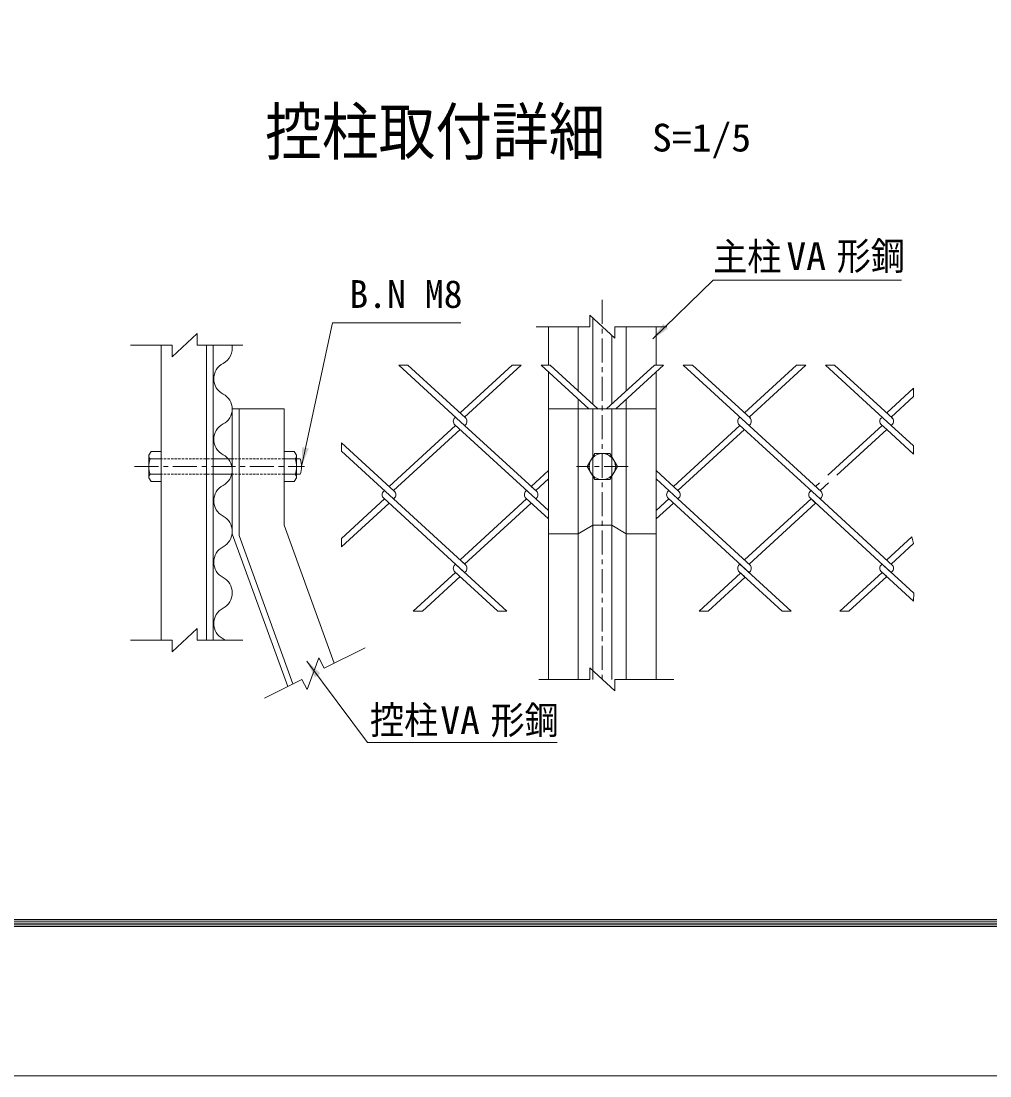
# Model space of a CAD drawing. Units: millimetres, scale not verified, with parts at other scales. Extents: x -4455 to 4455, y -3150 to 3150.
# Drawn here: x 339 to 1852, y -3150 to -1503 of the extents above; entities that cross this region are included whole.
import ezdxf
from ezdxf.enums import TextEntityAlignment as Align

# ---------------------------------------------------------------- set-up
doc = ezdxf.new("R2010")
doc.units = ezdxf.units.MM
doc.header["$LTSCALE"] = 30
doc.linetypes.add('USER1', pattern=[2, 1.25, -0.25, 0.25, -0.25])
doc.linetypes.add('USER3', pattern=[0.1875, 0.125, -0.0625])
doc.layers.add('0-4_7詳細', color=7, linetype='Continuous', lineweight=18)
doc.layers.add('0-D_D-TTL', color=7, linetype='Continuous', lineweight=9)
doc.styles.add('ＭＳ ゴシック', font='')
doc.styles.get('ＭＳ ゴシック').set_extended_font_data('MS Gothic')

msp = doc.modelspace()

# ---------------------------------------------------------------- linework, layer by layer
at = {"layer": '0-4_7詳細', "color": 1, "linetype": 'USER1'}
for p, q in [((1246.33, -1938.71), (1246.33, -2530.94)), ((515.94, -2198.83), (781.37, -2198.83)), ((1286.63, -2198.83), (1205.98, -2198.83))]:
    msp.add_line(p, q, dxfattribs=at)
at = {"layer": '0-4_7詳細', "color": 4}
for p, q in [((1265.72, -1998.63), (1226.95, -1962.63)), ((1226.95, -1980.63), (1226.95, -1962.63)), ((574.81, -2027.32), (613.58, -1991.32)), ((613.58, -2009.32), (613.58, -1991.32)), ((1226.95, -1980.63), (1142.94, -1980.63)), ((1265.72, -1980.63), (1347.06, -1980.63)), ((1265.72, -1980.63), (1265.72, -1998.63)), ((574.81, -2009.32), (509.54, -2009.32)), ((613.58, -2009.32), (685.14, -2009.32)), ((613.58, -2469.81), (613.58, -2451.81)), ((574.81, -2469.81), (509.54, -2469.81)), ((613.58, -2469.81), (685.14, -2469.81)), ((811.92, -2513.59), (875.94, -2481.6)), ((785.29, -2547.03), (803.87, -2497.49)), ((811.92, -2513.59), (803.87, -2497.49)), ((1226.95, -2530.94), (1226.95, -2512.94)), ((1265.72, -2548.94), (1226.95, -2512.94)), ((777.24, -2530.93), (718.85, -2560.11)), ((777.24, -2530.93), (785.29, -2547.03)), ((1226.95, -2530.94), (1147.35, -2530.94)), ((1265.72, -2530.94), (1357.88, -2530.94)), ((1265.72, -2530.94), (1265.72, -2548.94))]:
    msp.add_line(p, q, dxfattribs=at)
at = {"layer": '0-4_7詳細', "lineweight": 9}
for p, q in [((1231.33, -1966.7), (1231.33, -2101.28)), ((1162.33, -1980.63), (1162.33, -2040.46)), ((1208.83, -1980.63), (1208.83, -2080.66)), ((1283.83, -1980.63), (1283.83, -2080.66)), ((1330.33, -1980.63), (1330.33, -2040.46)), ((1261.33, -1994.55), (1261.33, -2101.28)), ((557.57, -2009.32), (557.57, -2469.81)), ((574.81, -2009.32), (574.81, -2027.32)), ((628.07, -2009.32), (628.07, -2469.81)), ((638.57, -2009.32), (638.57, -2469.81)), ((1162.33, -2051.07), (1162.33, -2530.94)), ((1330.33, -2051.07), (1330.33, -2530.94)), ((1208.83, -2093.68), (1208.83, -2530.94)), ((1283.83, -2093.68), (1283.83, -2530.94)), ((668.57, -2108.83), (749.57, -2108.83)), ((668.57, -2108.83), (668.57, -2303.83)), ((679.07, -2108.83), (679.07, -2306.62)), ((749.57, -2108.83), (749.57, -2290.14)), ((1330.33, -2108.83), (1162.33, -2108.83)), ((1231.33, -2108.83), (1231.33, -2530.94)), ((1261.33, -2108.83), (1261.33, -2530.94)), ((538.37, -2181.07), (541.69, -2175.31)), ((538.37, -2216.59), (538.37, -2181.07)), ((540.43, -2186.83), (557.57, -2186.83)), ((541.69, -2175.31), (557.57, -2175.31)), ((557.57, -2222.35), (557.57, -2175.31)), ((668.57, -2186.83), (638.57, -2186.83)), ((765.44, -2175.31), (749.57, -2175.31)), ((749.57, -2222.35), (749.57, -2175.31)), ((766.71, -2186.83), (749.57, -2186.83)), ((768.77, -2181.07), (765.44, -2175.31)), ((768.77, -2216.59), (768.77, -2181.07)), ((774.53, -2186.83), (768.77, -2186.83)), ((538.37, -2216.59), (541.69, -2222.35)), ((540.43, -2210.83), (557.57, -2210.83)), ((541.69, -2222.35), (557.57, -2222.35)), ((668.57, -2210.83), (638.57, -2210.83)), ((766.71, -2210.83), (749.57, -2210.83)), ((765.44, -2222.35), (749.57, -2222.35)), ((768.77, -2216.59), (765.44, -2222.35)), ((774.53, -2210.83), (768.77, -2210.83)), ((668.57, -2303.83), (755.16, -2541.96)), ((749.57, -2290.14), (827.91, -2505.6)), ((1162.33, -2303.83), (1208.83, -2303.83)), ((1208.83, -2303.83), (1231.33, -2290.14)), ((1231.33, -2290.14), (1261.33, -2290.14)), ((1261.33, -2290.14), (1283.83, -2303.83)), ((1283.83, -2303.83), (1330.33, -2303.83)), ((679.07, -2306.62), (763.19, -2537.95))]:
    msp.add_line(p, q, dxfattribs=at)
at = {"layer": '0-4_7詳細', "color": 3}
for p, q in [((1031.41, -2134.55), (928.73, -2040.46)), ((942.94, -2040.46), (928.73, -2040.46)), ((1032.48, -2122.51), (942.94, -2040.46)), ((1105.67, -2040.46), (1024.31, -2115.02)), ((1119.88, -2040.46), (1031.41, -2121.53)), ((1119.88, -2040.46), (1105.67, -2040.46)), ((1225.37, -2108.83), (1150.76, -2040.46)), ((1164.97, -2040.46), (1150.76, -2040.46)), ((1239.58, -2108.83), (1164.97, -2040.46)), ((1327.7, -2040.46), (1253.09, -2108.83)), ((1341.91, -2040.46), (1267.3, -2108.83)), ((1341.91, -2040.46), (1327.7, -2040.46)), ((1476.54, -2135.53), (1372.79, -2040.46)), ((1387, -2040.46), (1372.79, -2040.46)), ((1477.61, -2123.49), (1387, -2040.46)), ((1549.73, -2040.46), (1468.36, -2115.02)), ((1563.94, -2040.46), (1475.47, -2121.53)), ((1563.94, -2040.46), (1549.73, -2040.46)), ((1697.5, -2134.55), (1594.81, -2040.46)), ((1609.02, -2040.46), (1594.81, -2040.46)), ((1699.64, -2123.49), (1609.02, -2040.46)), ((1732.42, -2076.51), (1690.39, -2115.02)), ((1732.42, -2089.53), (1697.5, -2121.53)), ((1732.42, -2089.53), (1732.42, -2076.51)), ((1017.2, -2121.53), (1016.13, -2122.51)), ((1017.2, -2121.53), (1016.13, -2122.51)), ((1017.2, -2121.53), (1016.13, -2122.51)), ((1017.2, -2121.53), (1016.13, -2122.51)), ((1461.26, -2121.53), (1460.19, -2122.51)), ((1461.26, -2121.53), (1460.19, -2122.51)), ((1017.2, -2134.55), (913.29, -2229.77)), ((1142.43, -2249.3), (1016.13, -2133.57)), ((1032.48, -2133.57), (1031.41, -2134.55)), ((1143.5, -2237.26), (1031.41, -2134.55)), ((1461.26, -2134.55), (1357.35, -2229.77)), ((1586.48, -2249.3), (1460.19, -2133.57)), ((1476.54, -2133.57), (1475.47, -2134.55)), ((1588.62, -2238.24), (1476.54, -2135.53)), ((1683.29, -2134.55), (1598.57, -2212.18)), ((1690.39, -2141.06), (1682.22, -2133.57)), ((1698.93, -2133.23), (1697.5, -2134.55)), ((1698.93, -2133.23), (1697.5, -2134.55)), ((1698.57, -2133.57), (1697.5, -2134.55)), ((1698.57, -2133.57), (1697.5, -2134.55)), ((1732.42, -2166.56), (1697.5, -2134.55)), ((1024.31, -2141.06), (920.4, -2236.28)), ((1468.36, -2141.06), (1364.45, -2236.28)), ((1690.39, -2141.06), (1612.78, -2212.18)), ((1732.42, -2179.58), (1690.39, -2141.06)), ((921.47, -2237.26), (838.88, -2161.58)), ((838.88, -2161.58), (838.88, -2174.6)), ((1732.42, -2179.58), (1732.42, -2166.56)), ((920.4, -2249.3), (838.88, -2174.6)), ((1162.33, -2205.01), (1135.32, -2229.77)), ((1365.52, -2237.26), (1330.33, -2205.01)), ((1162.33, -2218.03), (1142.43, -2236.28)), ((1364.45, -2249.3), (1330.33, -2218.03)), ((906.19, -2236.28), (905.12, -2237.26)), ((906.19, -2236.28), (905.12, -2237.26)), ((921.47, -2237.26), (913.29, -2229.77)), ((1128.22, -2236.28), (1127.15, -2237.26)), ((1128.22, -2236.28), (1127.15, -2237.26)), ((1143.5, -2237.26), (1135.32, -2229.77)), ((1350.24, -2236.28), (1349.17, -2237.26)), ((1350.24, -2236.28), (1349.17, -2237.26)), ((1572.27, -2236.28), (1571.2, -2237.26)), ((1572.27, -2236.28), (1571.2, -2237.26)), ((1585.47, -2224.18), (1579.38, -2229.77)), ((1599.68, -2224.18), (1586.48, -2236.28)), ((906.19, -2249.3), (838.88, -2310.98)), ((1031.41, -2364.05), (905.12, -2248.32)), ((920.4, -2249.3), (921.83, -2247.98)), ((921.47, -2248.32), (920.4, -2249.3)), ((1032.48, -2352.01), (920.4, -2249.3)), ((1128.22, -2249.3), (1024.31, -2344.51)), ((1162.33, -2280.56), (1127.14, -2248.32)), ((1143.5, -2248.32), (1142.43, -2249.3)), ((1162.33, -2267.54), (1142.43, -2249.3)), ((1350.24, -2249.3), (1330.33, -2267.54)), ((1476.54, -2365.03), (1349.17, -2248.32)), ((1365.52, -2248.32), (1364.45, -2249.3)), ((1477.61, -2352.99), (1364.45, -2249.3)), ((1572.27, -2249.3), (1468.36, -2344.51)), ((1698.57, -2365.03), (1571.2, -2248.32)), ((1579.38, -2255.81), (1571.2, -2248.32)), ((1587.92, -2247.98), (1586.48, -2249.3)), ((1587.55, -2248.32), (1586.48, -2249.3)), ((1587.55, -2248.32), (1586.48, -2249.3)), ((1699.64, -2352.99), (1586.48, -2249.3)), ((913.29, -2255.81), (838.88, -2324)), ((1135.32, -2255.81), (1031.41, -2351.02)), ((1357.35, -2255.81), (1330.33, -2280.56)), ((1579.38, -2255.81), (1475.47, -2351.02)), ((838.88, -2310.98), (838.88, -2324)), ((1729.67, -2308.52), (1690.39, -2344.51)), ((1732.42, -2319.02), (1697.5, -2351.02)), ((1729.67, -2308.52), (1732.42, -2319.02)), ((1017.2, -2351.02), (1016.13, -2352.01)), ((1017.2, -2351.02), (1016.13, -2352.01)), ((1097.43, -2424.54), (1017.2, -2351.02)), ((1032.48, -2352.01), (1024.31, -2344.51)), ((1461.26, -2351.02), (1460.19, -2352.01)), ((1461.26, -2351.02), (1460.19, -2352.01)), ((1541.49, -2424.54), (1461.26, -2351.02)), ((1683.29, -2351.02), (1682.22, -2352.01)), ((1683.29, -2351.02), (1682.22, -2352.01)), ((1732.6, -2396.21), (1683.29, -2351.02)), ((1017.2, -2364.05), (951.18, -2424.54)), ((1083.22, -2424.54), (1016.13, -2363.06)), ((1032.48, -2363.06), (1031.41, -2364.05)), ((1462.33, -2365.03), (1397.38, -2424.54)), ((1527.28, -2424.54), (1460.19, -2363.06)), ((1468.36, -2370.56), (1460.19, -2363.06)), ((1476.54, -2363.06), (1475.47, -2364.05)), ((1476.54, -2363.06), (1475.47, -2364.05)), ((1683.29, -2364.05), (1617.26, -2424.54)), ((1690.39, -2370.56), (1631.47, -2424.54)), ((1690.39, -2370.56), (1682.22, -2363.06)), ((1732.38, -2409.03), (1682.22, -2363.06)), ((1698.57, -2363.06), (1697.5, -2364.05)), ((1698.57, -2363.06), (1697.5, -2364.05)), ((1469.43, -2371.54), (1411.59, -2424.54)), ((1732.6, -2396.21), (1732.38, -2409.03)), ((1097.43, -2424.54), (1083.22, -2424.54)), ((1411.59, -2424.54), (1397.38, -2424.54)), ((1541.49, -2424.54), (1527.28, -2424.54)), ((1631.47, -2424.54), (1617.26, -2424.54))]:
    msp.add_line(p, q, dxfattribs=at)
at = {"layer": '0-4_7詳細', "color": 3, "linetype": 'USER3'}
for p, q in [((638.57, -2186.83), (557.57, -2186.83)), ((749.57, -2186.83), (668.57, -2186.83)), ((638.57, -2210.83), (557.57, -2210.83)), ((749.57, -2210.83), (668.57, -2210.83))]:
    msp.add_line(p, q, dxfattribs=at)
at = {"layer": '0-4_7詳細', "lineweight": 9}
for points in [[(1713.29, -1907.62), (1419.71, -1907.62), (1325.12, -1999.35)], [(1025.23, -1974.27), (824.95, -1974.27), (777.01, -2196.87)], [(1175.63, -2629.35), (879.74, -2629.35), (785.14, -2502.39)]]:
    msp.add_lwpolyline(points, dxfattribs=at)
at = {"layer": '0-4_7詳細', "color": 3}
msp.add_lwpolyline([(1222.81, -2198.83), (1234.57, -2178.46), (1258.09, -2178.46), (1269.85, -2198.83), (1258.09, -2219.2), (1234.57, -2219.2)], close=True, dxfattribs=at)
msp.add_lwpolyline([(1024.31, -2370.56), (965.39, -2424.54), (951.18, -2424.54)], dxfattribs=at)
at = {"layer": '0-4_7詳細', "color": 4}
msp.add_lwpolyline([(574.81, -2469.81), (574.81, -2487.81), (613.58, -2451.81)], dxfattribs=at)
at = {"layer": '0-4_7詳細', "color": 3}
msp.add_circle((1246.33, -2198.83), 20.4, dxfattribs=at)
for centre, radius, start, end in [((641.34, -2013.76), 27.16, 298.07249, 9.41628), ((666.9, -2061.68), 27.16, 118.07249, 241.92751), ((642.35, -2109), 26.15, 296.73658, 63.26342), ((1021.2, -2128.04), 7.5, 132.5, 227.5), ((1027.41, -2128.04), 7.5, 312.5, 47.5), ((1465.25, -2128.04), 7.5, 132.5, 227.5), ((1471.47, -2128.04), 7.5, 312.5, 47.5), ((1687.28, -2128.04), 7.5, 132.5, 227.5), ((1693.5, -2128.04), 7.5, 312.5, 47.5), ((666.9, -2156.32), 27.16, 118.07249, 241.92751), ((641.34, -2204.24), 27.16, 298.07249, 61.92751), ((666.9, -2252.17), 27.16, 118.07249, 241.92751), ((910.18, -2242.79), 7.5, 132.5, 227.5), ((916.4, -2242.79), 7.5, 312.5, 47.5), ((1132.21, -2242.79), 7.5, 132.5, 227.5), ((1138.43, -2242.79), 7.5, 312.5, 47.5), ((1354.24, -2242.79), 7.5, 132.5, 227.5), ((1360.46, -2242.79), 7.5, 312.5, 47.5), ((1576.27, -2242.79), 7.5, 132.5, 227.5), ((1582.48, -2242.79), 7.5, 312.5, 47.5), ((641.34, -2300.09), 27.16, 298.07249, 61.92751), ((666.9, -2348.02), 27.16, 118.07249, 241.92751), ((1021.2, -2357.54), 7.5, 132.5, 227.5), ((1027.41, -2357.54), 7.5, 312.5, 47.5), ((1465.25, -2357.54), 7.5, 132.5, 227.5), ((1471.47, -2357.54), 7.5, 312.5, 47.5), ((1687.28, -2357.54), 7.5, 132.5, 227.5), ((1693.5, -2357.54), 7.5, 312.5, 47.5), ((641.34, -2395.94), 27.16, 298.07249, 61.92751), ((666.9, -2443.87), 27.16, 118.07249, 241.92751)]:
    msp.add_arc(centre, radius, start, end, dxfattribs=at)
at = {"layer": '0-4_7詳細', "lineweight": 9}
for centre, radius, start, end in [((547.45, -2181.07), 9.09, 180, 219.3382), ((574.37, -2198.83), 36, 160.52878, 199.47122), ((759.68, -2181.07), 9.09, 320.6618, 0), ((732.77, -2198.83), 36, 340.52878, 19.47122), ((740.59, -2198.83), 36, 340.52878, 19.47122), ((547.45, -2216.59), 9.09, 140.6618, 180), ((759.68, -2216.59), 9.09, 0, 39.3382), ((641.34, -2491.8), 27.16, 54.0365, 61.92751)]:
    msp.add_arc(centre, radius, start, end, dxfattribs=at)
at = {"layer": '0-4_7詳細'}
for points in [[(1323.68, -2000.74), (1341.59, -1976.12), (1348.85, -1983.6)], [(776.59, -2198.83), (777.81, -2168.4), (788, -2170.6)], [(783.94, -2500.79), (806.04, -2521.73), (797.69, -2527.96)]]:
    msp.add_solid(points, dxfattribs=at)
at = {"layer": '0-D_D-TTL', "color": 2, "lineweight": 18}
msp.add_lwpolyline([(-4454.56, 3150.45), (4455.14, 3150.45), (4455.14, -3149.97), (-4454.56, -3149.97)], close=True, dxfattribs=at)
at = {"layer": '0-D_D-TTL'}
for points in [[(-4168.18, 2917.11), (4168.75, 2917.11), (4168.75, -2916.62), (-4168.18, -2916.62)], [(-4165.53, 2914.45), (4166.1, 2914.45), (4166.1, -2913.97), (-4165.53, -2913.97)], [(-4162.87, 2911.8), (4163.45, 2911.8), (4163.45, -2911.32), (-4162.87, -2911.32)], [(-4160.22, 2909.15), (4160.8, 2909.15), (4160.8, -2908.67), (-4160.22, -2908.67)], [(-4157.57, 2906.5), (4158.15, 2906.5), (4158.15, -2906.02), (-4157.57, -2906.02)]]:
    msp.add_lwpolyline(points, close=True, dxfattribs=at)

# ---------------------------------------------------------------- texts
at = {"layer": '0-4_7詳細', "style": 'ＭＳ ゴシック', "width": 0.9}
msp.add_text('控柱取付詳細', height=72.14, dxfattribs=at).set_placement((719.87, -1733.66), align=Align.BOTTOM_LEFT)
at = {"layer": '0-4_7詳細', "color": 3, "style": 'ＭＳ ゴシック'}
for s, width, p in [('S=1/5', 1.05, (1323.96, -1720)), ('主柱', 0.9, (1419.53, -1905.67)), ('形鋼', 0.9, (1612.43, -1904.73)), ('VA', 1.05, (1533.8, -1904.9)), ('控柱', 0.9, (883.63, -2629.15)), ('形鋼', 0.9, (1071.96, -2629.3)), ('VA', 1.05, (993.33, -2629.47))]:
    msp.add_text(s, height=43.33, dxfattribs=dict(at, width=width)).set_placement(p, align=Align.BOTTOM_LEFT)
msp.add_text('B.N M8', height=43.33, dxfattribs=at).set_placement((851.28, -1964.11), align=Align.BOTTOM_LEFT)

doc.saveas('drawing.dxf')
